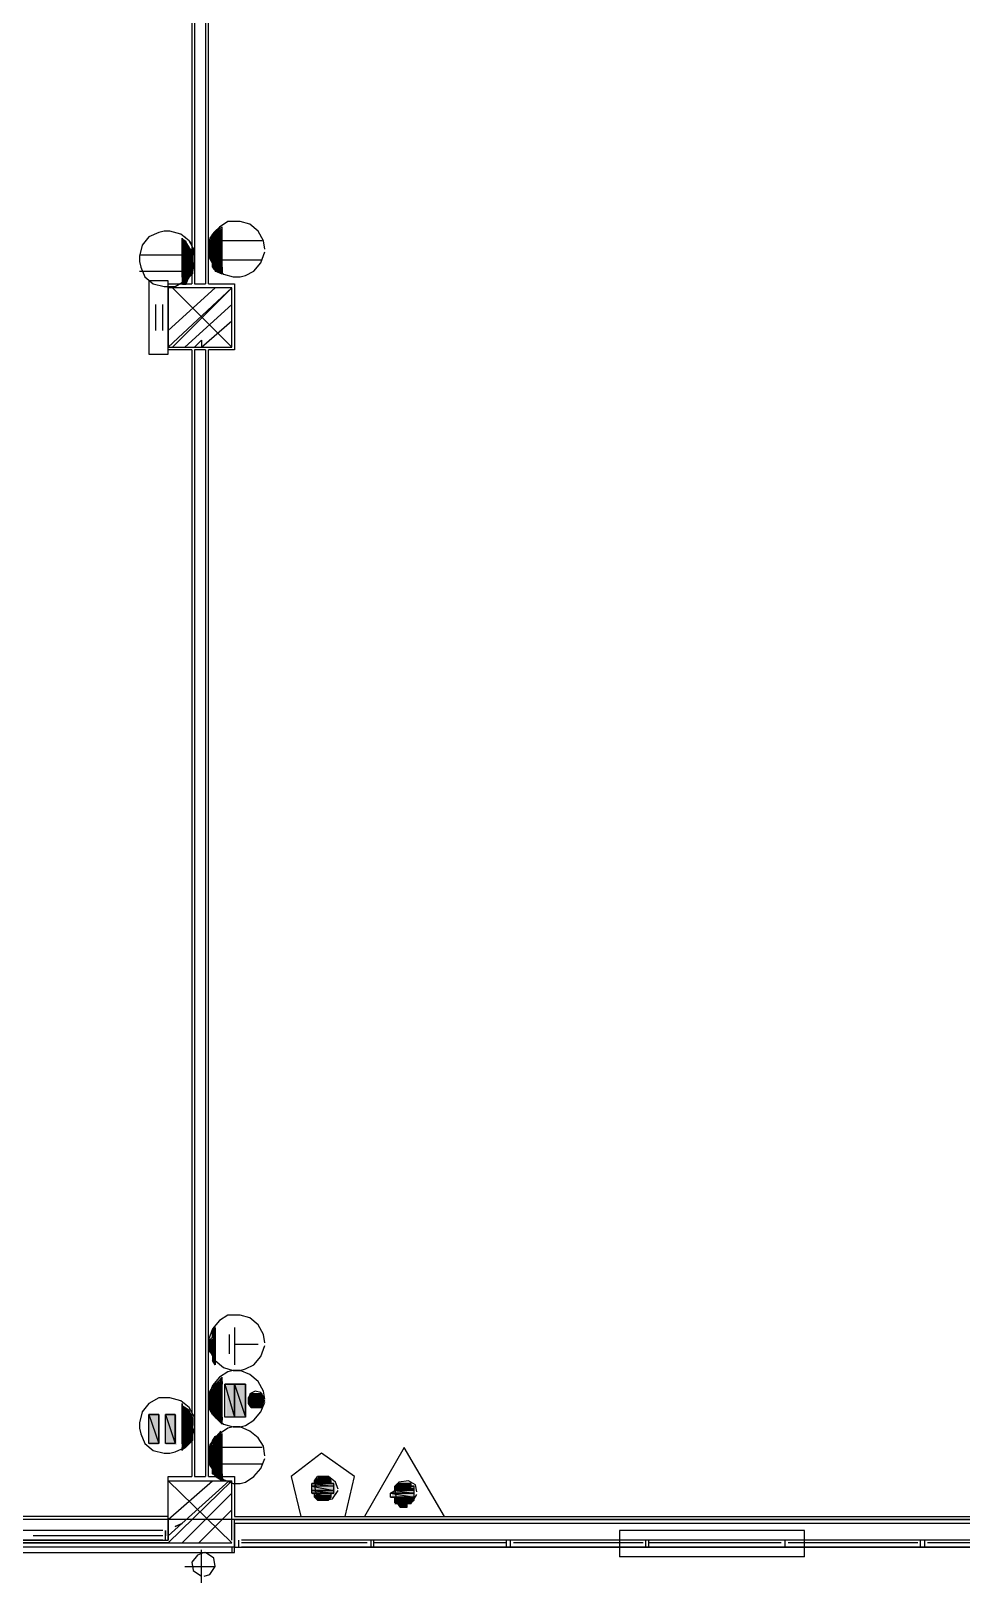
# Model space of a CAD drawing. Header units: millimetres. Extents: x 5 to 415, y 48 to 251.
# Drawn here: x 142.04 to 153.93, y 70.87 to 90.7 of the extents above; entities that cross this region are included whole.
import ezdxf

# ---------------------------------------------------------------- set-up
doc = ezdxf.new("R2010")
doc.units = ezdxf.units.MM
doc.layers.add('H', color=7, linetype='Continuous')
doc.layers.add('P', color=7, linetype='Continuous')

msp = doc.modelspace()

# ---------------------------------------------------------------- hatches: boundary and pattern name
at = {"layer": 'H', "linetype": 'Continuous'}
for points in [[(143.969, 88.018), (143.969, 88.053), (144.022, 88.018), (143.969, 88.018)], [(144.304, 87.965), (144.357, 88.053), (144.48, 88.053), (144.48, 87.965), (144.304, 87.965)], [(144.357, 88.106), (144.392, 88.142), (144.48, 88.142), (144.48, 88.106), (144.357, 88.106)], [(144.357, 88.053), (144.357, 88.106), (144.48, 88.106), (144.48, 88.053), (144.357, 88.053)], [(144.392, 88.142), (144.48, 88.177), (144.48, 88.142), (144.392, 88.142)], [(143.969, 87.93), (143.969, 88.018), (144.022, 88.018), (144.057, 87.93), (143.969, 87.93)], [(143.969, 87.877), (143.969, 87.93), (144.057, 87.93), (144.11, 87.877), (143.969, 87.877)], [(143.969, 87.842), (143.969, 87.877), (144.11, 87.877), (144.11, 87.842), (143.969, 87.842)], [(143.969, 87.753), (143.969, 87.842), (144.11, 87.842), (144.11, 87.753), (143.969, 87.753)], [(144.304, 87.93), (144.304, 87.965), (144.48, 87.965), (144.48, 87.93), (144.304, 87.93)], [(144.304, 87.877), (144.304, 87.93), (144.48, 87.93), (144.48, 87.877), (144.304, 87.877)], [(144.304, 87.806), (144.304, 87.877), (144.48, 87.877), (144.48, 87.806), (144.304, 87.806)], [(143.969, 87.718), (143.969, 87.753), (144.11, 87.753), (144.11, 87.718), (143.969, 87.718)], [(143.969, 87.63), (143.969, 87.718), (144.11, 87.718), (144.11, 87.63), (143.969, 87.63)], [(144.357, 87.753), (144.304, 87.806), (144.48, 87.806), (144.48, 87.753), (144.357, 87.753)], [(144.357, 87.665), (144.357, 87.753), (144.48, 87.753), (144.48, 87.665), (144.357, 87.665)], [(144.48, 87.595), (144.392, 87.63), (144.357, 87.665), (144.48, 87.63), (144.48, 87.595)], [(144.48, 87.63), (144.357, 87.665), (144.48, 87.665), (144.48, 87.63)], [(143.969, 87.595), (143.969, 87.63), (144.11, 87.63), (144.11, 87.595), (143.969, 87.595)], [(143.969, 87.542), (143.969, 87.595), (144.11, 87.595), (144.057, 87.542), (143.969, 87.542)], [(143.969, 87.454), (143.969, 87.542), (144.022, 87.454), (143.969, 87.454)], [(144.022, 87.454), (143.969, 87.542), (144.057, 87.542), (144.022, 87.454)], [(144.304, 73.96), (144.357, 73.995), (144.392, 73.995), (144.392, 73.96), (144.304, 73.96)], [(144.304, 73.907), (144.304, 73.96), (144.392, 73.96), (144.392, 73.907), (144.304, 73.907)], [(144.357, 74.083), (144.392, 74.119), (144.392, 74.083), (144.357, 74.083)], [(144.357, 73.995), (144.357, 74.083), (144.392, 74.083), (144.392, 73.995), (144.357, 73.995)], [(144.304, 73.836), (144.304, 73.907), (144.392, 73.907), (144.392, 73.836), (144.304, 73.836)], [(144.357, 73.783), (144.304, 73.836), (144.392, 73.836), (144.392, 73.783), (144.357, 73.783)], [(144.392, 73.66), (144.357, 73.695), (144.357, 73.783), (144.392, 73.695), (144.392, 73.66)], [(144.392, 73.695), (144.357, 73.783), (144.392, 73.783), (144.392, 73.695)], [(144.304, 73.29), (144.357, 73.36), (144.48, 73.36), (144.48, 73.29), (144.304, 73.29)], [(144.357, 73.36), (144.392, 73.413), (144.48, 73.413), (144.48, 73.36), (144.357, 73.36)], [(144.392, 73.413), (144.445, 73.448), (144.48, 73.448), (144.48, 73.413), (144.392, 73.413)], [(144.445, 73.448), (144.48, 73.501), (144.48, 73.448), (144.445, 73.448)], [(144.533, 72.99), (144.533, 73.413), (144.657, 73.413), (144.657, 72.99), (144.533, 72.99)], [(144.657, 72.99), (144.657, 73.413), (144.78, 73.413), (144.78, 72.99), (144.657, 72.99)], [(144.304, 73.237), (144.304, 73.29), (144.48, 73.29), (144.48, 73.237), (144.304, 73.237)], [(144.304, 73.148), (144.304, 73.237), (144.48, 73.237), (144.48, 73.148), (144.304, 73.148)], [(144.815, 73.237), (144.868, 73.29), (144.992, 73.29), (144.992, 73.237), (144.815, 73.237)], [(144.815, 73.201), (144.815, 73.237), (144.992, 73.237), (145.027, 73.201), (144.815, 73.201)], [(144.815, 73.148), (144.815, 73.201), (145.027, 73.201), (144.992, 73.148), (144.815, 73.148)], [(143.545, 72.637), (143.545, 73.025), (143.669, 73.025), (143.669, 72.637), (143.545, 72.637)], [(143.757, 72.637), (143.757, 73.025), (143.898, 73.025), (143.898, 72.637), (143.757, 72.637)], [(143.969, 73.113), (143.969, 73.148), (144.022, 73.113), (143.969, 73.113)], [(143.969, 73.06), (143.969, 73.113), (144.022, 73.113), (144.057, 73.06), (143.969, 73.06)], [(143.969, 72.99), (143.969, 73.06), (144.057, 73.06), (144.11, 72.99), (143.969, 72.99)], [(143.969, 72.937), (143.969, 72.99), (144.11, 72.99), (144.11, 72.937), (143.969, 72.937)], [(144.304, 73.113), (144.304, 73.148), (144.48, 73.148), (144.48, 73.113), (144.304, 73.113)], [(144.357, 73.025), (144.304, 73.113), (144.48, 73.113), (144.48, 73.025), (144.357, 73.025)], [(144.392, 72.99), (144.357, 73.025), (144.48, 73.025), (144.48, 72.99), (144.392, 72.99)], [(144.48, 72.902), (144.392, 72.99), (144.48, 72.937), (144.48, 72.902)], [(144.48, 72.937), (144.392, 72.99), (144.48, 72.99), (144.48, 72.937)], [(144.868, 73.113), (144.815, 73.148), (144.992, 73.148), (144.992, 73.113), (144.868, 73.113)], [(143.969, 72.849), (143.969, 72.937), (144.11, 72.937), (144.11, 72.849), (143.969, 72.849)], [(143.969, 72.813), (143.969, 72.849), (144.11, 72.849), (144.11, 72.813), (143.969, 72.813)], [(143.969, 72.725), (143.969, 72.813), (144.11, 72.813), (144.11, 72.725), (143.969, 72.725)], [(144.392, 72.725), (144.48, 72.778), (144.48, 72.725), (144.392, 72.725)], [(143.969, 72.69), (143.969, 72.725), (144.11, 72.725), (144.11, 72.69), (143.969, 72.69)], [(143.969, 72.637), (143.969, 72.69), (144.11, 72.69), (144.057, 72.637), (143.969, 72.637)], [(143.969, 72.566), (143.969, 72.637), (144.022, 72.602), (143.969, 72.566)], [(144.022, 72.602), (143.969, 72.637), (144.057, 72.637), (144.022, 72.602)], [(144.304, 72.602), (144.357, 72.637), (144.48, 72.637), (144.48, 72.602), (144.304, 72.602)], [(144.304, 72.513), (144.304, 72.602), (144.48, 72.602), (144.48, 72.513), (144.304, 72.513)], [(144.357, 72.69), (144.392, 72.725), (144.48, 72.725), (144.48, 72.69), (144.357, 72.69)], [(144.357, 72.637), (144.357, 72.69), (144.48, 72.69), (144.48, 72.637), (144.357, 72.637)], [(144.304, 72.478), (144.304, 72.513), (144.48, 72.513), (144.48, 72.478), (144.304, 72.478)], [(144.304, 72.39), (144.304, 72.478), (144.48, 72.478), (144.48, 72.39), (144.304, 72.39)], [(144.357, 72.355), (144.304, 72.39), (144.48, 72.39), (144.48, 72.355), (144.357, 72.355)], [(144.357, 72.267), (144.357, 72.355), (144.48, 72.355), (144.48, 72.267), (144.357, 72.267)], [(144.48, 72.178), (144.392, 72.231), (144.357, 72.267), (144.48, 72.231), (144.48, 72.178)], [(144.48, 72.231), (144.357, 72.267), (144.48, 72.267), (144.48, 72.231)], [(145.662, 72.178), (145.715, 72.231), (145.838, 72.231), (145.874, 72.178), (145.662, 72.178)], [(145.662, 72.143), (145.662, 72.178), (145.874, 72.178), (145.874, 72.143), (145.662, 72.143)], [(145.627, 72.09), (145.627, 72.143), (145.927, 72.143), (145.927, 72.09), (145.627, 72.09)], [(145.627, 72.055), (145.627, 72.09), (145.927, 72.09), (145.927, 72.055), (145.627, 72.055)], [(145.627, 72.002), (145.627, 72.055), (145.927, 72.055), (145.927, 72.002), (145.627, 72.002)], [(145.662, 71.967), (145.662, 72.002), (145.874, 72.002), (145.874, 71.967), (145.662, 71.967)], [(146.65, 72.002), (146.685, 72.055), (146.932, 72.055), (146.932, 72.002), (146.65, 72.002)], [(146.65, 71.967), (146.65, 72.002), (146.932, 72.002), (146.932, 71.967), (146.65, 71.967)], [(146.685, 72.09), (146.72, 72.143), (146.897, 72.143), (146.897, 72.09), (146.685, 72.09)], [(146.685, 72.055), (146.685, 72.09), (146.932, 72.09), (146.932, 72.055), (146.685, 72.055)], [(145.715, 71.931), (145.662, 71.967), (145.874, 71.967), (145.838, 71.931), (145.715, 71.931)], [(146.685, 71.931), (146.685, 71.967), (146.932, 71.967), (146.932, 71.931), (146.685, 71.931)], [(146.685, 71.878), (146.685, 71.931), (146.932, 71.931), (146.897, 71.878), (146.685, 71.878)], [(146.773, 71.843), (146.72, 71.878), (146.844, 71.878), (146.844, 71.843), (146.773, 71.843)]]:
    msp.add_hatch(color=256, dxfattribs=at).paths.add_polyline_path(points)

# ---------------------------------------------------------------- linework, layer by layer
at = {"layer": 'P'}
for points in [[(144.092, 101.441), (144.092, 87.471)], [(144.127, 101.441), (144.127, 87.471)], [(144.268, 101.441), (144.268, 87.471)], [(144.304, 87.471), (144.304, 101.441)], [(144.551, 88.265), (144.445, 88.194)], [(144.551, 88.265), (144.445, 88.194)], [(144.621, 88.265), (144.551, 88.265)], [(144.621, 88.265), (144.551, 88.265)], [(144.709, 88.265), (144.621, 88.265)], [(144.709, 88.265), (144.621, 88.265)], [(144.833, 88.23), (144.709, 88.265)], [(144.833, 88.23), (144.709, 88.265)], [(144.939, 88.142), (144.833, 88.23)], [(144.939, 88.142), (144.833, 88.23)], [(143.545, 88.071), (143.457, 87.965)], [(143.545, 88.071), (143.457, 87.965)], [(143.669, 88.124), (143.545, 88.071)], [(143.669, 88.124), (143.545, 88.071)], [(143.739, 88.142), (143.669, 88.124)], [(143.739, 88.142), (143.669, 88.124)], [(143.81, 88.142), (143.739, 88.142)], [(143.81, 88.142), (143.739, 88.142)], [(143.951, 88.106), (143.81, 88.142)], [(143.951, 88.106), (143.81, 88.142)], [(144.057, 88.018), (143.951, 88.106)], [(144.057, 88.018), (143.951, 88.106)], [(143.969, 88.053), (143.969, 88.018)], [(143.969, 88.018), (143.969, 88.053)], [(143.969, 88.053), (143.969, 87.471)], [(144.074, 88), (144.004, 88.071)], [(144.357, 88.089), (144.304, 87.948)], [(144.357, 88.089), (144.304, 87.948)], [(144.304, 87.983), (144.357, 88.053)], [(144.321, 88.053), (144.304, 87.965)], [(144.374, 88.124), (144.321, 88.053)], [(144.445, 88.194), (144.357, 88.089)], [(144.445, 88.194), (144.357, 88.089)], [(144.357, 88.106), (144.392, 88.142)], [(144.48, 88.106), (144.357, 88.106)], [(144.48, 88.106), (144.357, 88.106)], [(144.357, 88.106), (144.48, 88.053)], [(144.357, 88.106), (144.48, 88.053)], [(144.357, 88.053), (144.357, 88.106)], [(144.48, 88.053), (144.357, 88.053)], [(144.48, 88.053), (144.357, 88.053)], [(144.357, 88.053), (144.48, 87.983)], [(144.357, 88.053), (144.48, 87.983)], [(144.463, 88.212), (144.374, 88.124)], [(144.48, 88.194), (144.392, 88.142)], [(144.392, 88.142), (144.48, 88.194)], [(144.48, 88.142), (144.392, 88.142)], [(144.392, 88.142), (144.48, 88.106)], [(144.392, 88.142), (144.48, 88.106)], [(144.48, 87.595), (144.48, 88.194)], [(144.48, 88.106), (144.48, 88.142)], [(144.48, 88.053), (144.48, 88.106)], [(144.48, 87.983), (144.48, 88.053)], [(145.009, 88.018), (144.939, 88.142)], [(145.009, 88.018), (144.939, 88.142)], [(143.457, 87.965), (143.422, 87.824)], [(143.457, 87.965), (143.422, 87.824)], [(143.422, 87.842), (143.969, 87.842)], [(143.969, 88.018), (144.057, 87.93)], [(143.969, 87.93), (143.969, 88.018)], [(144.057, 87.93), (143.969, 87.93)], [(144.057, 87.93), (143.969, 87.93)], [(143.969, 87.93), (144.092, 87.895)], [(143.969, 87.93), (144.092, 87.895)], [(143.969, 87.895), (143.969, 87.93)], [(144.092, 87.895), (143.969, 87.895)], [(144.092, 87.895), (143.969, 87.895)], [(143.969, 87.895), (144.092, 87.842)], [(143.969, 87.895), (144.092, 87.842)], [(143.969, 87.842), (143.969, 87.895)], [(144.092, 87.842), (143.969, 87.842)], [(144.092, 87.842), (143.969, 87.842)], [(143.969, 87.842), (144.092, 87.771)], [(143.969, 87.842), (144.092, 87.771)], [(143.969, 87.771), (143.969, 87.842)], [(144.004, 88.018), (144.057, 87.93)], [(144.057, 87.93), (144.004, 88.018)], [(144.127, 87.895), (144.057, 88.018)], [(144.127, 87.895), (144.057, 88.018)], [(144.092, 87.895), (144.057, 87.93)], [(144.11, 87.912), (144.074, 88)], [(144.092, 87.842), (144.092, 87.895)], [(144.092, 87.771), (144.092, 87.842)], [(144.127, 87.824), (144.11, 87.912)], [(144.127, 87.789), (144.127, 87.895)], [(144.127, 87.789), (144.127, 87.895)], [(144.48, 87.983), (144.304, 87.983)], [(144.48, 87.983), (144.304, 87.983)], [(144.304, 87.983), (144.48, 87.93)], [(144.304, 87.983), (144.48, 87.93)], [(144.304, 87.93), (144.304, 87.983)], [(144.304, 87.965), (144.304, 87.877)], [(144.304, 87.948), (144.304, 87.877)], [(144.304, 87.948), (144.304, 87.877)], [(144.48, 87.93), (144.304, 87.93)], [(144.48, 87.93), (144.304, 87.93)], [(144.304, 87.93), (144.48, 87.895)], [(144.304, 87.93), (144.48, 87.895)], [(144.304, 87.895), (144.304, 87.93)], [(144.48, 87.895), (144.304, 87.895)], [(144.48, 87.895), (144.304, 87.895)], [(144.304, 87.895), (144.48, 87.806)], [(144.304, 87.895), (144.48, 87.806)], [(144.304, 87.806), (144.304, 87.895)], [(144.304, 87.877), (144.321, 87.806)], [(144.304, 87.877), (144.321, 87.806)], [(144.304, 87.877), (144.321, 87.789)], [(144.992, 88.018), (144.48, 88.018)], [(144.48, 87.93), (144.48, 87.983)], [(144.48, 87.895), (144.48, 87.93)], [(144.48, 87.806), (144.48, 87.895)], [(144.974, 87.736), (145.027, 87.877)], [(144.974, 87.736), (145.027, 87.877)], [(145.027, 87.912), (145.009, 88.018)], [(145.027, 87.912), (145.009, 88.018)], [(143.422, 87.824), (143.422, 87.753)], [(143.422, 87.824), (143.422, 87.753)], [(143.422, 87.753), (143.439, 87.683)], [(143.422, 87.753), (143.439, 87.683)], [(143.439, 87.683), (143.492, 87.559)], [(143.439, 87.683), (143.492, 87.559)], [(144.092, 87.771), (143.969, 87.771)], [(144.092, 87.771), (143.969, 87.771)], [(143.969, 87.771), (144.092, 87.718)], [(143.969, 87.771), (144.092, 87.718)], [(143.969, 87.718), (143.969, 87.771)], [(144.092, 87.718), (143.969, 87.718)], [(144.092, 87.718), (143.969, 87.718)], [(143.969, 87.718), (144.092, 87.63)], [(143.969, 87.718), (144.092, 87.63)], [(143.969, 87.63), (143.969, 87.718)], [(144.074, 87.577), (144.11, 87.648)], [(144.092, 87.718), (144.092, 87.771)], [(144.092, 87.612), (144.127, 87.753)], [(144.092, 87.612), (144.127, 87.753)], [(144.092, 87.63), (144.092, 87.718)], [(144.11, 87.648), (144.127, 87.736)], [(144.127, 87.736), (144.127, 87.824)], [(144.48, 87.806), (144.304, 87.806)], [(144.48, 87.806), (144.304, 87.806)], [(144.304, 87.806), (144.48, 87.771)], [(144.304, 87.806), (144.48, 87.771)], [(144.357, 87.771), (144.304, 87.806)], [(144.321, 87.806), (144.392, 87.683)], [(144.321, 87.806), (144.392, 87.683)], [(144.321, 87.789), (144.374, 87.701)], [(144.48, 87.771), (144.357, 87.771)], [(144.48, 87.771), (144.357, 87.771)], [(144.357, 87.771), (144.48, 87.683)], [(144.357, 87.771), (144.48, 87.683)], [(144.357, 87.683), (144.357, 87.771)], [(144.48, 87.683), (144.357, 87.683)], [(144.357, 87.683), (144.48, 87.63)], [(144.48, 87.63), (144.357, 87.683)], [(144.357, 87.683), (144.48, 87.683)], [(144.48, 87.63), (144.357, 87.683)], [(144.374, 87.701), (144.427, 87.63)], [(144.392, 87.683), (144.498, 87.595)], [(144.392, 87.683), (144.498, 87.595)], [(144.48, 87.771), (144.48, 87.806)], [(144.992, 87.771), (144.48, 87.771)], [(144.48, 87.683), (144.48, 87.771)], [(144.48, 87.683), (144.48, 87.63)], [(144.886, 87.63), (144.974, 87.736)], [(144.886, 87.63), (144.974, 87.736)], [(143.422, 87.63), (143.969, 87.63)], [(143.492, 87.559), (143.598, 87.471)], [(143.492, 87.559), (143.598, 87.471)], [(143.792, 87.507), (143.545, 87.507)], [(143.545, 87.507), (143.545, 86.572)], [(143.598, 87.471), (143.739, 87.436)], [(143.598, 87.471), (143.739, 87.436)], [(143.739, 87.436), (143.81, 87.436)], [(143.739, 87.436), (143.81, 87.436)], [(143.792, 86.572), (143.792, 87.507)], [(143.792, 86.625), (143.792, 87.471)], [(143.792, 87.471), (144.092, 87.471)], [(143.81, 87.436), (143.88, 87.436)], [(143.81, 87.436), (143.88, 87.436)], [(143.88, 87.436), (144.004, 87.507)], [(143.88, 87.436), (144.004, 87.507)], [(144.092, 87.63), (143.969, 87.63)], [(144.092, 87.63), (143.969, 87.63)], [(143.969, 87.63), (144.092, 87.595)], [(143.969, 87.63), (144.092, 87.595)], [(143.969, 87.595), (143.969, 87.63)], [(144.092, 87.595), (143.969, 87.595)], [(144.092, 87.595), (143.969, 87.595)], [(143.969, 87.595), (144.057, 87.559)], [(143.969, 87.595), (144.057, 87.559)], [(143.969, 87.559), (143.969, 87.595)], [(143.969, 87.489), (144.074, 87.577)], [(144.057, 87.559), (143.969, 87.559)], [(144.004, 87.471), (143.969, 87.559)], [(143.969, 87.559), (144.004, 87.471)], [(143.969, 87.559), (144.057, 87.559)], [(144.004, 87.471), (143.969, 87.559)], [(144.004, 87.471), (143.969, 87.471)], [(143.969, 87.471), (144.004, 87.471)], [(144.004, 87.507), (144.092, 87.612)], [(144.004, 87.507), (144.092, 87.612)], [(144.057, 87.559), (144.004, 87.471)], [(144.057, 87.559), (144.092, 87.595)], [(144.092, 87.595), (144.092, 87.63)], [(144.127, 87.471), (144.268, 87.471)], [(144.304, 87.471), (144.639, 87.471)], [(144.392, 87.63), (144.48, 87.63)], [(144.48, 87.595), (144.392, 87.63)], [(144.48, 87.63), (144.48, 87.595)], [(144.498, 87.595), (144.621, 87.559)], [(144.498, 87.595), (144.621, 87.559)], [(144.621, 87.559), (144.709, 87.559)], [(144.621, 87.559), (144.709, 87.559)], [(144.639, 87.471), (144.639, 86.625)], [(144.709, 87.559), (144.78, 87.577)], [(144.709, 87.559), (144.78, 87.577)], [(144.78, 87.577), (144.886, 87.63)], [(144.78, 87.577), (144.886, 87.63)], [(143.792, 86.872), (144.392, 87.418)], [(143.792, 86.66), (144.604, 87.418)], [(143.792, 87.418), (143.792, 86.66)], [(144.604, 87.418), (143.792, 87.418)], [(144.604, 86.66), (143.845, 87.418)], [(143.845, 86.66), (144.604, 87.418)], [(144.604, 86.66), (144.604, 87.418)], [(143.633, 86.872), (143.633, 87.207)], [(143.722, 86.872), (143.722, 87.207)], [(144.004, 86.66), (144.604, 87.207)], [(144.216, 86.66), (144.604, 86.995)], [(143.792, 86.66), (144.604, 86.66)], [(144.127, 86.66), (144.216, 86.748)], [(144.216, 86.748), (144.216, 86.66)], [(144.268, 86.66), (144.357, 86.66)], [(143.545, 86.572), (143.792, 86.572)], [(144.092, 86.625), (143.792, 86.625)], [(144.092, 86.625), (144.092, 72.231)], [(144.268, 86.625), (144.127, 86.625)], [(144.127, 86.625), (144.127, 72.231)], [(144.268, 86.625), (144.268, 72.231)], [(144.639, 86.625), (144.304, 86.625)], [(144.304, 72.231), (144.304, 86.625)], [(144.445, 74.224), (144.357, 74.119)], [(144.551, 74.295), (144.445, 74.224)], [(144.621, 74.295), (144.551, 74.295)], [(144.709, 74.295), (144.621, 74.295)], [(144.833, 74.26), (144.709, 74.295)], [(144.939, 74.172), (144.833, 74.26)], [(145.009, 74.048), (144.939, 74.172)], [(144.357, 74.119), (144.304, 73.978)], [(144.357, 74.013), (144.304, 73.96)], [(144.304, 73.96), (144.357, 74.013)], [(144.304, 73.978), (144.304, 73.907)], [(144.392, 73.96), (144.304, 73.96)], [(144.304, 73.96), (144.392, 73.925)], [(144.304, 73.96), (144.392, 73.925)], [(144.304, 73.925), (144.304, 73.96)], [(144.392, 74.136), (144.357, 74.083)], [(144.357, 74.083), (144.392, 74.136)], [(144.357, 74.083), (144.392, 74.013)], [(144.357, 74.013), (144.357, 74.083)], [(144.392, 74.013), (144.357, 74.013)], [(144.392, 74.136), (144.392, 73.66)], [(144.392, 74.083), (144.392, 74.013)], [(144.392, 74.013), (144.392, 74.083)], [(144.392, 74.013), (144.392, 73.96)], [(144.392, 73.96), (144.392, 74.013)], [(144.392, 73.925), (144.392, 73.96)], [(144.568, 74.048), (144.568, 73.801)], [(144.639, 74.136), (144.639, 73.66)], [(145.027, 73.942), (145.009, 74.048)], [(144.392, 73.925), (144.304, 73.925)], [(144.392, 73.925), (144.304, 73.925)], [(144.304, 73.925), (144.392, 73.836)], [(144.304, 73.925), (144.392, 73.836)], [(144.304, 73.836), (144.304, 73.925)], [(144.304, 73.907), (144.321, 73.836)], [(144.392, 73.836), (144.304, 73.836)], [(144.392, 73.836), (144.304, 73.836)], [(144.304, 73.836), (144.392, 73.801)], [(144.304, 73.836), (144.392, 73.801)], [(144.357, 73.801), (144.304, 73.836)], [(144.321, 73.836), (144.392, 73.713)], [(144.392, 73.801), (144.357, 73.801)], [(144.357, 73.801), (144.357, 73.713)], [(144.392, 73.713), (144.357, 73.801)], [(144.357, 73.801), (144.392, 73.713)], [(144.392, 73.713), (144.357, 73.801)], [(144.392, 73.836), (144.392, 73.925)], [(144.392, 73.801), (144.392, 73.836)], [(144.639, 73.925), (144.939, 73.925)], [(144.886, 73.66), (144.974, 73.766)], [(144.974, 73.766), (145.027, 73.907)], [(144.357, 73.713), (144.392, 73.713)], [(144.357, 73.713), (144.392, 73.66)], [(144.392, 73.66), (144.357, 73.713)], [(144.392, 73.713), (144.498, 73.625)], [(144.551, 73.572), (144.445, 73.501)], [(144.498, 73.625), (144.621, 73.589)], [(144.621, 73.589), (144.551, 73.572)], [(144.709, 73.589), (144.621, 73.589)], [(144.621, 73.589), (144.709, 73.589)], [(144.709, 73.589), (144.78, 73.607)], [(144.833, 73.537), (144.709, 73.589)], [(144.78, 73.607), (144.886, 73.66)], [(144.357, 73.395), (144.304, 73.254)], [(144.304, 73.29), (144.357, 73.378)], [(144.445, 73.501), (144.357, 73.395)], [(144.357, 73.378), (144.392, 73.413)], [(144.48, 73.378), (144.357, 73.378)], [(144.48, 73.378), (144.357, 73.378)], [(144.357, 73.378), (144.48, 73.29)], [(144.357, 73.378), (144.48, 73.29)], [(144.427, 73.448), (144.392, 73.413)], [(144.392, 73.413), (144.427, 73.448)], [(144.48, 73.413), (144.392, 73.413)], [(144.392, 73.413), (144.48, 73.378)], [(144.392, 73.413), (144.48, 73.378)], [(144.48, 73.501), (144.427, 73.448)], [(144.427, 73.448), (144.48, 73.501)], [(144.48, 72.902), (144.48, 73.501)], [(144.48, 73.448), (144.48, 73.413)], [(144.48, 73.413), (144.48, 73.448)], [(144.48, 73.378), (144.48, 73.413)], [(144.48, 73.29), (144.48, 73.378)], [(144.639, 73.413), (144.515, 73.413)], [(144.515, 73.413), (144.639, 72.99)], [(144.515, 73.413), (144.639, 72.99)], [(144.515, 72.99), (144.515, 73.413)], [(144.515, 72.99), (144.515, 73.413)], [(144.515, 73.413), (144.639, 73.413)], [(144.78, 73.413), (144.639, 73.413)], [(144.639, 73.413), (144.78, 72.99)], [(144.639, 73.413), (144.78, 72.99)], [(144.639, 72.99), (144.639, 73.413)], [(144.639, 72.99), (144.639, 73.413)], [(144.639, 73.413), (144.78, 73.413)], [(144.639, 72.99), (144.639, 73.413)], [(144.639, 73.413), (144.639, 72.99)], [(144.78, 72.99), (144.78, 73.413)], [(144.78, 73.413), (144.78, 72.99)], [(144.939, 73.448), (144.833, 73.537)], [(145.009, 73.325), (144.939, 73.448)], [(143.545, 73.166), (143.457, 73.06)], [(143.669, 73.237), (143.545, 73.166)], [(143.739, 73.237), (143.669, 73.237)], [(143.81, 73.237), (143.739, 73.237)], [(143.951, 73.201), (143.81, 73.237)], [(144.057, 73.113), (143.951, 73.201)], [(143.969, 73.166), (143.969, 73.113)], [(143.969, 73.113), (143.969, 73.166)], [(143.969, 73.166), (143.969, 72.566)], [(144.48, 73.29), (144.304, 73.29)], [(144.48, 73.29), (144.304, 73.29)], [(144.304, 73.29), (144.48, 73.237)], [(144.304, 73.29), (144.48, 73.237)], [(144.304, 73.237), (144.304, 73.29)], [(144.304, 73.254), (144.304, 73.184)], [(144.48, 73.237), (144.304, 73.237)], [(144.48, 73.237), (144.304, 73.237)], [(144.304, 73.237), (144.48, 73.166)], [(144.304, 73.237), (144.48, 73.166)], [(144.304, 73.166), (144.304, 73.237)], [(144.304, 73.184), (144.321, 73.113)], [(144.48, 73.166), (144.304, 73.166)], [(144.48, 73.166), (144.304, 73.166)], [(144.304, 73.166), (144.48, 73.113)], [(144.304, 73.166), (144.48, 73.113)], [(144.304, 73.113), (144.304, 73.166)], [(144.48, 73.237), (144.48, 73.29)], [(144.48, 73.166), (144.48, 73.237)], [(144.48, 73.113), (144.48, 73.166)], [(144.815, 73.237), (144.851, 73.29)], [(144.833, 73.29), (144.815, 73.201)], [(144.992, 73.237), (144.815, 73.237)], [(144.992, 73.237), (144.815, 73.237)], [(144.815, 73.237), (144.992, 73.237)], [(144.815, 73.237), (144.992, 73.237)], [(144.992, 73.237), (144.815, 73.237)], [(144.992, 73.237), (144.815, 73.237)], [(144.815, 73.237), (144.992, 73.237)], [(144.992, 73.237), (144.815, 73.237)], [(144.815, 73.237), (144.992, 73.237)], [(144.992, 73.237), (144.815, 73.237)], [(144.815, 73.237), (145.027, 73.201)], [(144.815, 73.237), (145.027, 73.201)], [(144.815, 73.201), (144.815, 73.237)], [(145.027, 73.201), (144.815, 73.201)], [(145.027, 73.201), (144.815, 73.201)], [(144.815, 73.201), (145.027, 73.201)], [(144.815, 73.201), (145.027, 73.201)], [(145.027, 73.201), (144.815, 73.201)], [(145.027, 73.201), (144.815, 73.201)], [(144.815, 73.201), (144.992, 73.166)], [(144.815, 73.201), (144.992, 73.166)], [(144.815, 73.166), (144.815, 73.201)], [(144.815, 73.201), (144.868, 73.131)], [(144.992, 73.166), (144.815, 73.166)], [(144.992, 73.166), (144.815, 73.166)], [(144.815, 73.166), (144.992, 73.166)], [(144.815, 73.166), (144.992, 73.166)], [(144.992, 73.166), (144.815, 73.166)], [(144.992, 73.166), (144.815, 73.166)], [(144.815, 73.166), (144.992, 73.166)], [(144.992, 73.166), (144.815, 73.166)], [(144.815, 73.166), (144.992, 73.166)], [(144.992, 73.166), (144.815, 73.166)], [(144.815, 73.166), (144.992, 73.113)], [(144.815, 73.166), (144.992, 73.113)], [(144.851, 73.113), (144.815, 73.166)], [(144.903, 73.325), (144.833, 73.29)], [(144.939, 73.29), (144.851, 73.29)], [(144.851, 73.29), (144.939, 73.29)], [(144.851, 73.29), (144.939, 73.29)], [(144.939, 73.29), (144.851, 73.29)], [(144.939, 73.29), (144.851, 73.29)], [(144.851, 73.29), (144.939, 73.29)], [(144.992, 73.29), (144.851, 73.29)], [(144.851, 73.29), (144.992, 73.29)], [(144.992, 73.29), (144.851, 73.29)], [(144.851, 73.29), (144.939, 73.29)], [(144.992, 73.29), (144.851, 73.29)], [(144.851, 73.29), (144.992, 73.237)], [(144.851, 73.29), (144.992, 73.237)], [(144.974, 73.307), (144.903, 73.325)], [(144.903, 73.29), (144.939, 73.29)], [(144.939, 73.29), (144.903, 73.29)], [(144.939, 73.29), (144.903, 73.29)], [(144.903, 73.29), (144.939, 73.29)], [(144.939, 73.29), (144.939, 73.29)], [(144.939, 73.29), (144.992, 73.29)], [(144.939, 73.113), (145.009, 73.166)], [(145.027, 73.219), (144.974, 73.307)], [(144.974, 73.06), (145.027, 73.184)], [(144.992, 73.237), (144.992, 73.29)], [(144.992, 73.237), (144.992, 73.237)], [(144.992, 73.237), (144.992, 73.237)], [(144.992, 73.237), (144.992, 73.237)], [(145.027, 73.201), (144.992, 73.237)], [(144.992, 73.166), (145.027, 73.201)], [(144.992, 73.166), (144.992, 73.166)], [(144.992, 73.166), (144.992, 73.166)], [(144.992, 73.166), (144.992, 73.166)], [(144.992, 73.113), (144.992, 73.166)], [(145.027, 73.219), (145.009, 73.325)], [(145.027, 73.201), (145.027, 73.201)], [(145.027, 73.201), (145.027, 73.201)], [(143.457, 73.06), (143.422, 72.919)], [(143.669, 73.025), (143.545, 73.025)], [(143.545, 73.025), (143.669, 72.655)], [(143.545, 73.025), (143.669, 72.655)], [(143.545, 72.655), (143.545, 73.025)], [(143.545, 72.655), (143.545, 73.025)], [(143.545, 73.025), (143.669, 73.025)], [(143.669, 72.655), (143.669, 73.025)], [(143.669, 73.025), (143.669, 72.655)], [(143.88, 73.025), (143.757, 73.025)], [(143.757, 73.025), (143.88, 72.655)], [(143.757, 73.025), (143.88, 72.655)], [(143.757, 72.655), (143.757, 73.025)], [(143.757, 72.655), (143.757, 73.025)], [(143.757, 73.025), (143.88, 73.025)], [(143.88, 72.655), (143.88, 73.025)], [(143.88, 73.025), (143.88, 72.655)], [(143.969, 73.113), (144.057, 73.078)], [(143.969, 73.078), (143.969, 73.113)], [(144.057, 73.078), (143.969, 73.078)], [(144.057, 73.078), (143.969, 73.078)], [(143.969, 73.078), (144.092, 72.99)], [(143.969, 73.078), (144.092, 72.99)], [(143.969, 72.99), (143.969, 73.078)], [(144.092, 72.99), (143.969, 72.99)], [(144.092, 72.99), (143.969, 72.99)], [(143.969, 72.99), (144.092, 72.954)], [(143.969, 72.99), (144.092, 72.954)], [(143.969, 72.954), (143.969, 72.99)], [(144.004, 73.113), (144.057, 73.078)], [(144.057, 73.078), (144.004, 73.113)], [(144.127, 72.99), (144.057, 73.113)], [(144.092, 72.99), (144.057, 73.078)], [(144.092, 72.954), (144.092, 72.99)], [(144.127, 72.884), (144.127, 72.99)], [(144.48, 73.113), (144.304, 73.113)], [(144.48, 73.113), (144.304, 73.113)], [(144.304, 73.113), (144.48, 73.025)], [(144.304, 73.113), (144.48, 73.025)], [(144.357, 73.025), (144.304, 73.113)], [(144.321, 73.113), (144.392, 72.99)], [(144.48, 73.025), (144.357, 73.025)], [(144.48, 73.025), (144.357, 73.025)], [(144.357, 73.025), (144.48, 72.99)], [(144.357, 73.025), (144.48, 72.99)], [(144.392, 72.99), (144.357, 73.025)], [(144.48, 72.99), (144.392, 72.99)], [(144.392, 72.99), (144.48, 72.954)], [(144.48, 72.954), (144.392, 72.99)], [(144.392, 72.99), (144.48, 72.99)], [(144.48, 72.954), (144.392, 72.99)], [(144.392, 72.99), (144.498, 72.902)], [(144.48, 73.025), (144.48, 73.113)], [(144.48, 72.99), (144.48, 73.025)], [(144.48, 72.99), (144.48, 72.954)], [(144.639, 72.99), (144.515, 72.99)], [(144.639, 72.99), (144.515, 72.99)], [(144.78, 72.99), (144.639, 72.99)], [(144.78, 72.99), (144.639, 72.99)], [(144.992, 73.113), (144.851, 73.113)], [(144.939, 73.113), (144.851, 73.113)], [(144.851, 73.113), (144.939, 73.113)], [(144.851, 73.113), (144.939, 73.113)], [(144.939, 73.113), (144.851, 73.113)], [(144.939, 73.113), (144.851, 73.113)], [(144.851, 73.113), (144.939, 73.113)], [(144.939, 73.113), (144.851, 73.113)], [(144.851, 73.113), (144.992, 73.113)], [(144.851, 73.113), (144.939, 73.113)], [(144.939, 73.113), (144.851, 73.113)], [(144.939, 73.113), (144.851, 73.113)], [(144.851, 73.113), (144.939, 73.113)], [(144.868, 73.131), (144.939, 73.113)], [(144.886, 72.954), (144.974, 73.06)], [(144.939, 73.113), (144.903, 73.113)], [(144.903, 73.113), (144.939, 73.113)], [(144.939, 73.113), (144.939, 73.113)], [(144.939, 73.113), (144.939, 73.113)], [(144.992, 73.113), (144.939, 73.113)], [(144.939, 73.113), (144.939, 73.113)], [(143.422, 72.919), (143.422, 72.849)], [(143.422, 72.849), (143.439, 72.778)], [(143.439, 72.778), (143.492, 72.655)], [(144.092, 72.954), (143.969, 72.954)], [(144.092, 72.954), (143.969, 72.954)], [(143.969, 72.954), (144.092, 72.866)], [(143.969, 72.954), (144.092, 72.866)], [(143.969, 72.866), (143.969, 72.954)], [(144.092, 72.866), (143.969, 72.866)], [(144.092, 72.866), (143.969, 72.866)], [(143.969, 72.866), (144.092, 72.813)], [(143.969, 72.866), (144.092, 72.813)], [(143.969, 72.813), (143.969, 72.866)], [(144.092, 72.813), (143.969, 72.813)], [(144.092, 72.813), (143.969, 72.813)], [(143.969, 72.813), (144.092, 72.743)], [(143.969, 72.813), (144.092, 72.743)], [(143.969, 72.743), (143.969, 72.813)], [(144.092, 72.866), (144.092, 72.954)], [(144.092, 72.813), (144.092, 72.866)], [(144.092, 72.708), (144.127, 72.849)], [(144.092, 72.743), (144.092, 72.813)], [(144.445, 72.778), (144.357, 72.672)], [(144.445, 72.778), (144.357, 72.672)], [(144.463, 72.813), (144.374, 72.708)], [(144.48, 72.778), (144.392, 72.743)], [(144.392, 72.743), (144.48, 72.778)], [(144.427, 72.954), (144.48, 72.902)], [(144.48, 72.902), (144.427, 72.954)], [(144.551, 72.849), (144.445, 72.778)], [(144.551, 72.849), (144.445, 72.778)], [(144.48, 72.178), (144.48, 72.778)], [(144.498, 72.902), (144.621, 72.866)], [(144.621, 72.866), (144.551, 72.849)], [(144.621, 72.866), (144.551, 72.849)], [(144.709, 72.866), (144.621, 72.866)], [(144.709, 72.866), (144.621, 72.866)], [(144.621, 72.866), (144.709, 72.866)], [(144.709, 72.866), (144.78, 72.884)], [(144.833, 72.813), (144.709, 72.866)], [(144.833, 72.813), (144.709, 72.866)], [(144.78, 72.884), (144.886, 72.954)], [(144.939, 72.725), (144.833, 72.813)], [(144.939, 72.725), (144.833, 72.813)], [(143.492, 72.655), (143.598, 72.566)], [(143.669, 72.655), (143.545, 72.655)], [(143.669, 72.655), (143.545, 72.655)], [(143.598, 72.566), (143.739, 72.531)], [(143.88, 72.655), (143.757, 72.655)], [(143.88, 72.655), (143.757, 72.655)], [(143.88, 72.549), (144.004, 72.602)], [(144.092, 72.743), (143.969, 72.743)], [(144.092, 72.743), (143.969, 72.743)], [(143.969, 72.743), (144.092, 72.69)], [(143.969, 72.743), (144.092, 72.69)], [(143.969, 72.69), (143.969, 72.743)], [(144.092, 72.69), (143.969, 72.69)], [(144.092, 72.69), (143.969, 72.69)], [(143.969, 72.69), (144.057, 72.655)], [(143.969, 72.69), (144.057, 72.655)], [(143.969, 72.655), (143.969, 72.69)], [(144.057, 72.655), (143.969, 72.655)], [(143.969, 72.655), (144.004, 72.602)], [(144.004, 72.602), (143.969, 72.655)], [(143.969, 72.655), (144.057, 72.655)], [(144.004, 72.602), (143.969, 72.655)], [(143.969, 72.602), (143.969, 72.566)], [(143.969, 72.566), (143.969, 72.602)], [(144.004, 72.602), (144.092, 72.708)], [(144.057, 72.655), (144.004, 72.602)], [(144.057, 72.655), (144.092, 72.69)], [(144.092, 72.69), (144.092, 72.743)], [(144.357, 72.672), (144.304, 72.549)], [(144.357, 72.672), (144.304, 72.549)], [(144.304, 72.602), (144.357, 72.655)], [(144.321, 72.637), (144.304, 72.549)], [(144.48, 72.602), (144.304, 72.602)], [(144.48, 72.602), (144.304, 72.602)], [(144.304, 72.602), (144.48, 72.531)], [(144.304, 72.602), (144.48, 72.531)], [(144.304, 72.531), (144.304, 72.602)], [(144.374, 72.708), (144.321, 72.637)], [(144.357, 72.69), (144.392, 72.743)], [(144.48, 72.69), (144.357, 72.69)], [(144.48, 72.69), (144.357, 72.69)], [(144.357, 72.69), (144.48, 72.655)], [(144.357, 72.69), (144.48, 72.655)], [(144.357, 72.655), (144.357, 72.69)], [(144.48, 72.655), (144.357, 72.655)], [(144.48, 72.655), (144.357, 72.655)], [(144.357, 72.655), (144.48, 72.602)], [(144.357, 72.655), (144.48, 72.602)], [(144.48, 72.743), (144.392, 72.743)], [(144.392, 72.743), (144.48, 72.69)], [(144.392, 72.743), (144.48, 72.69)], [(144.48, 72.69), (144.48, 72.743)], [(144.48, 72.655), (144.48, 72.69)], [(144.48, 72.602), (144.48, 72.655)], [(144.992, 72.602), (144.48, 72.602)], [(144.48, 72.531), (144.48, 72.602)], [(145.009, 72.619), (144.939, 72.725)], [(145.009, 72.619), (144.939, 72.725)], [(145.027, 72.496), (145.009, 72.619)], [(145.027, 72.496), (145.009, 72.619)], [(146.808, 72.602), (146.297, 71.72)], [(147.32, 71.72), (146.808, 72.602)], [(143.739, 72.531), (143.81, 72.531)], [(143.81, 72.531), (143.88, 72.549)], [(144.304, 72.549), (144.304, 72.461)], [(144.304, 72.549), (144.304, 72.461)], [(144.304, 72.549), (144.304, 72.461)], [(144.48, 72.531), (144.304, 72.531)], [(144.48, 72.531), (144.304, 72.531)], [(144.304, 72.531), (144.48, 72.478)], [(144.304, 72.531), (144.48, 72.478)], [(144.304, 72.478), (144.304, 72.531)], [(144.48, 72.478), (144.304, 72.478)], [(144.48, 72.478), (144.304, 72.478)], [(144.304, 72.478), (144.48, 72.39)], [(144.304, 72.478), (144.48, 72.39)], [(144.304, 72.39), (144.304, 72.478)], [(144.304, 72.461), (144.321, 72.39)], [(144.304, 72.461), (144.321, 72.39)], [(144.304, 72.461), (144.321, 72.372)], [(144.48, 72.39), (144.304, 72.39)], [(144.48, 72.39), (144.304, 72.39)], [(144.304, 72.39), (144.48, 72.355)], [(144.304, 72.39), (144.48, 72.355)], [(144.357, 72.355), (144.304, 72.39)], [(144.321, 72.39), (144.392, 72.284)], [(144.321, 72.39), (144.392, 72.284)], [(144.321, 72.372), (144.374, 72.302)], [(144.48, 72.478), (144.48, 72.531)], [(144.48, 72.39), (144.48, 72.478)], [(144.992, 72.39), (144.48, 72.39)], [(144.48, 72.355), (144.48, 72.39)], [(144.974, 72.337), (145.027, 72.461)], [(144.974, 72.337), (145.027, 72.461)], [(145.75, 72.531), (145.362, 72.231)], [(146.173, 72.231), (145.75, 72.531)], [(143.792, 71.72), (143.792, 72.231)], [(143.792, 72.231), (144.092, 72.231)], [(143.792, 71.684), (144.357, 72.178)], [(143.792, 71.473), (144.568, 72.178)], [(143.792, 72.178), (144.604, 72.178)], [(143.792, 71.42), (143.792, 72.178)], [(144.604, 72.178), (143.792, 71.385)], [(143.792, 72.178), (144.604, 71.385)], [(144.127, 72.231), (144.268, 72.231)], [(144.304, 72.231), (144.639, 72.231)], [(144.48, 72.355), (144.357, 72.355)], [(144.48, 72.355), (144.357, 72.355)], [(144.357, 72.355), (144.48, 72.267)], [(144.357, 72.355), (144.48, 72.267)], [(144.357, 72.267), (144.357, 72.355)], [(144.48, 72.267), (144.357, 72.267)], [(144.357, 72.267), (144.48, 72.231)], [(144.48, 72.231), (144.357, 72.267)], [(144.357, 72.267), (144.48, 72.267)], [(144.48, 72.231), (144.357, 72.267)], [(144.374, 72.302), (144.427, 72.231)], [(144.392, 72.284), (144.498, 72.196)], [(144.392, 72.284), (144.498, 72.196)], [(144.392, 72.231), (144.48, 72.231)], [(144.48, 72.178), (144.392, 72.231)], [(144.48, 72.267), (144.48, 72.355)], [(144.48, 72.267), (144.48, 72.231)], [(144.48, 72.231), (144.48, 72.178)], [(144.498, 72.196), (144.621, 72.143)], [(144.498, 72.196), (144.621, 72.143)], [(144.604, 71.42), (144.604, 72.178)], [(144.639, 72.231), (144.639, 71.72)], [(144.78, 72.161), (144.886, 72.231)], [(144.78, 72.161), (144.886, 72.231)], [(144.886, 72.231), (144.974, 72.337)], [(144.886, 72.231), (144.974, 72.337)], [(145.362, 72.231), (145.486, 71.72)], [(145.662, 72.178), (145.697, 72.231)], [(145.733, 72.214), (145.662, 72.108)], [(145.874, 72.178), (145.662, 72.178)], [(145.874, 72.178), (145.662, 72.178)], [(145.662, 72.178), (145.874, 72.178)], [(145.662, 72.178), (145.874, 72.178)], [(145.874, 72.178), (145.662, 72.178)], [(145.874, 72.178), (145.662, 72.178)], [(145.662, 72.178), (145.874, 72.143)], [(145.662, 72.178), (145.874, 72.143)], [(145.662, 72.143), (145.662, 72.178)], [(145.838, 72.231), (145.697, 72.231)], [(145.697, 72.231), (145.75, 72.231)], [(145.838, 72.231), (145.697, 72.231)], [(145.697, 72.231), (145.874, 72.178)], [(145.697, 72.231), (145.874, 72.178)], [(145.838, 72.231), (145.733, 72.214)], [(145.75, 72.231), (145.785, 72.231)], [(145.785, 72.231), (145.75, 72.231)], [(145.785, 72.231), (145.75, 72.231)], [(145.75, 72.231), (145.785, 72.231)], [(145.75, 72.231), (145.838, 72.231)], [(145.785, 72.231), (145.838, 72.231)], [(145.838, 72.231), (145.785, 72.231)], [(145.927, 72.161), (145.838, 72.231)], [(145.874, 72.178), (145.838, 72.231)], [(145.874, 72.178), (145.874, 72.178)], [(145.874, 72.178), (145.874, 72.178)], [(145.874, 72.143), (145.874, 72.178)], [(146.05, 71.72), (146.173, 72.231)], [(146.861, 72.178), (146.738, 72.161)], [(146.95, 72.125), (146.861, 72.178)], [(143.969, 71.385), (144.604, 72.02)], [(144.621, 72.143), (144.709, 72.143)], [(144.621, 72.143), (144.709, 72.143)], [(144.709, 72.143), (144.78, 72.161)], [(144.709, 72.143), (144.78, 72.161)], [(145.909, 72.143), (145.627, 72.143)], [(145.627, 72.143), (145.662, 72.143)], [(145.909, 72.143), (145.627, 72.143)], [(145.627, 72.143), (145.909, 72.108)], [(145.627, 72.143), (145.909, 72.108)], [(145.627, 72.108), (145.627, 72.143)], [(145.909, 72.108), (145.627, 72.108)], [(145.909, 72.108), (145.627, 72.108)], [(145.627, 72.108), (145.909, 72.055)], [(145.627, 72.108), (145.909, 72.055)], [(145.627, 72.055), (145.627, 72.108)], [(145.909, 72.055), (145.627, 72.055)], [(145.909, 72.055), (145.627, 72.055)], [(145.627, 72.055), (145.909, 72.055)], [(145.627, 72.055), (145.909, 72.055)], [(145.909, 72.055), (145.627, 72.055)], [(145.909, 72.055), (145.627, 72.055)], [(145.627, 72.055), (145.909, 72.02)], [(145.627, 72.055), (145.909, 72.02)], [(145.627, 72.02), (145.627, 72.055)], [(145.909, 72.02), (145.627, 72.02)], [(145.909, 72.02), (145.627, 72.02)], [(145.627, 72.02), (145.874, 72.02)], [(145.627, 72.02), (145.874, 72.02)], [(145.662, 72.02), (145.627, 72.02)], [(145.874, 72.143), (145.662, 72.143)], [(145.874, 72.143), (145.662, 72.143)], [(145.662, 72.143), (145.909, 72.143)], [(145.662, 72.143), (145.909, 72.143)], [(145.662, 72.108), (145.68, 72.002)], [(145.874, 72.02), (145.662, 72.02)], [(145.874, 72.02), (145.662, 72.02)], [(145.662, 72.02), (145.874, 71.967)], [(145.662, 72.02), (145.874, 71.967)], [(145.662, 71.967), (145.662, 72.02)], [(145.68, 72.002), (145.785, 71.931)], [(145.909, 72.143), (145.874, 72.143)], [(145.874, 72.02), (145.909, 72.02)], [(145.874, 71.967), (145.874, 72.02)], [(145.891, 71.949), (145.962, 72.055)], [(145.909, 72.108), (145.909, 72.143)], [(145.909, 72.055), (145.909, 72.108)], [(145.909, 72.055), (145.909, 72.055)], [(145.909, 72.055), (145.909, 72.055)], [(145.909, 72.02), (145.909, 72.055)], [(145.962, 72.073), (145.927, 72.161)], [(146.632, 72.02), (146.685, 72.055)], [(146.932, 72.02), (146.632, 72.02)], [(146.932, 72.02), (146.632, 72.02)], [(146.632, 72.02), (146.932, 72.02)], [(146.632, 72.02), (146.932, 72.02)], [(146.932, 72.02), (146.632, 72.02)], [(146.932, 72.02), (146.632, 72.02)], [(146.632, 72.02), (146.932, 71.967)], [(146.632, 72.02), (146.932, 71.967)], [(146.632, 71.967), (146.632, 72.02)], [(146.738, 72.161), (146.685, 72.073)], [(146.685, 72.108), (146.72, 72.143)], [(146.897, 72.108), (146.685, 72.108)], [(146.932, 72.108), (146.685, 72.108)], [(146.685, 72.108), (146.932, 72.108)], [(146.932, 72.108), (146.685, 72.108)], [(146.685, 72.108), (146.897, 72.108)], [(146.932, 72.108), (146.685, 72.108)], [(146.685, 72.108), (146.932, 72.055)], [(146.685, 72.108), (146.932, 72.055)], [(146.685, 72.055), (146.685, 72.108)], [(146.685, 72.073), (146.703, 71.949)], [(146.932, 72.055), (146.685, 72.055)], [(146.932, 72.055), (146.685, 72.055)], [(146.685, 72.055), (146.932, 72.02)], [(146.685, 72.055), (146.932, 72.02)], [(146.756, 72.143), (146.72, 72.143)], [(146.72, 72.143), (146.844, 72.143)], [(146.897, 72.143), (146.72, 72.143)], [(146.72, 72.143), (146.897, 72.143)], [(146.897, 72.143), (146.72, 72.143)], [(146.72, 72.143), (146.844, 72.143)], [(146.897, 72.143), (146.72, 72.143)], [(146.72, 72.143), (146.897, 72.108)], [(146.72, 72.143), (146.897, 72.108)], [(146.808, 72.143), (146.756, 72.143)], [(146.756, 72.143), (146.808, 72.143)], [(146.844, 72.143), (146.756, 72.143)], [(146.756, 72.143), (146.844, 72.143)], [(146.844, 72.143), (146.756, 72.143)], [(146.844, 72.143), (146.844, 72.143)], [(146.844, 72.143), (146.844, 72.143)], [(146.844, 72.143), (146.844, 72.143)], [(146.844, 72.143), (146.897, 72.143)], [(146.897, 72.108), (146.897, 72.143)], [(146.897, 72.108), (146.932, 72.108)], [(146.914, 71.914), (146.967, 72.002)], [(146.932, 72.055), (146.932, 72.108)], [(146.932, 72.02), (146.932, 72.055)], [(146.932, 72.02), (146.932, 72.02)], [(146.932, 72.02), (146.932, 72.02)], [(146.932, 71.967), (146.932, 72.02)], [(146.967, 72.037), (146.95, 72.125)], [(144.18, 71.385), (144.604, 71.808)], [(145.874, 71.967), (145.662, 71.967)], [(145.874, 71.967), (145.662, 71.967)], [(145.662, 71.967), (145.874, 71.967)], [(145.662, 71.967), (145.874, 71.967)], [(145.874, 71.967), (145.662, 71.967)], [(145.874, 71.967), (145.662, 71.967)], [(145.662, 71.967), (145.838, 71.931)], [(145.662, 71.967), (145.838, 71.931)], [(145.697, 71.931), (145.662, 71.967)], [(145.838, 71.931), (145.697, 71.931)], [(145.838, 71.931), (145.697, 71.931)], [(145.697, 71.931), (145.785, 71.931)], [(145.697, 71.931), (145.785, 71.931)], [(145.75, 71.931), (145.697, 71.931)], [(145.785, 71.931), (145.75, 71.931)], [(145.75, 71.931), (145.785, 71.931)], [(145.785, 71.931), (145.75, 71.931)], [(145.785, 71.931), (145.891, 71.949)], [(145.785, 71.931), (145.838, 71.931)], [(145.785, 71.931), (145.785, 71.931)], [(145.785, 71.931), (145.785, 71.931)], [(145.838, 71.931), (145.874, 71.967)], [(145.874, 71.967), (145.874, 71.967)], [(145.874, 71.967), (145.874, 71.967)], [(146.932, 71.967), (146.632, 71.967)], [(146.932, 71.967), (146.632, 71.967)], [(146.632, 71.967), (146.685, 71.967)], [(146.632, 71.967), (146.932, 71.967)], [(146.932, 71.967), (146.632, 71.967)], [(146.685, 71.967), (146.932, 71.967)], [(146.932, 71.967), (146.685, 71.967)], [(146.685, 71.967), (146.932, 71.931)], [(146.685, 71.967), (146.932, 71.931)], [(146.685, 71.931), (146.685, 71.967)], [(146.932, 71.931), (146.685, 71.931)], [(146.932, 71.931), (146.685, 71.931)], [(146.685, 71.931), (146.897, 71.896)], [(146.685, 71.931), (146.897, 71.896)], [(146.685, 71.896), (146.685, 71.931)], [(146.897, 71.896), (146.685, 71.896)], [(146.897, 71.896), (146.685, 71.896)], [(146.685, 71.896), (146.72, 71.896)], [(146.685, 71.896), (146.897, 71.896)], [(146.897, 71.896), (146.685, 71.896)], [(146.703, 71.949), (146.791, 71.896)], [(146.72, 71.896), (146.897, 71.896)], [(146.844, 71.896), (146.72, 71.896)], [(146.72, 71.896), (146.844, 71.896)], [(146.844, 71.896), (146.72, 71.896)], [(146.72, 71.896), (146.897, 71.896)], [(146.844, 71.896), (146.72, 71.896)], [(146.72, 71.896), (146.844, 71.843)], [(146.72, 71.896), (146.844, 71.843)], [(146.756, 71.843), (146.72, 71.896)], [(146.844, 71.843), (146.756, 71.843)], [(146.808, 71.843), (146.756, 71.843)], [(146.756, 71.843), (146.808, 71.843)], [(146.791, 71.896), (146.914, 71.914)], [(146.808, 71.843), (146.844, 71.843)], [(146.844, 71.843), (146.808, 71.843)], [(146.897, 71.896), (146.844, 71.896)], [(146.844, 71.843), (146.844, 71.896)], [(146.897, 71.896), (146.932, 71.931)], [(146.897, 71.896), (146.897, 71.896)], [(146.932, 71.967), (146.932, 71.967)], [(146.932, 71.931), (146.932, 71.967)], [(393.982, 71.684), (38.858, 71.684)], [(143.792, 71.72), (131.48, 71.72)], [(143.792, 71.42), (143.792, 71.72)], [(143.792, 71.684), (143.792, 71.42)], [(143.969, 71.632), (143.88, 71.596)], [(143.88, 71.596), (143.969, 71.632)], [(144.639, 71.72), (156.968, 71.72)], [(144.639, 71.684), (156.968, 71.684)], [(144.639, 71.332), (144.639, 71.684)], [(156.968, 71.632), (144.639, 71.632)], [(144.639, 71.632), (144.639, 71.332)], [(145.486, 71.72), (146.05, 71.72)], [(146.297, 71.72), (147.32, 71.72)], [(131.48, 71.42), (143.792, 71.42)], [(131.48, 71.385), (143.792, 71.385)], [(143.792, 71.385), (131.48, 71.385)], [(143.722, 71.543), (131.516, 71.543)], [(143.722, 71.42), (131.516, 71.42)], [(142.064, 71.543), (141.975, 71.543)], [(141.975, 71.42), (142.064, 71.42)], [(143.722, 71.473), (142.064, 71.473)], [(143.722, 71.473), (142.064, 71.473)], [(143.722, 71.473), (142.064, 71.473)], [(143.722, 71.473), (142.064, 71.473)], [(143.722, 71.473), (142.064, 71.473)], [(143.722, 71.42), (142.064, 71.42)], [(143.757, 71.42), (143.757, 71.543)], [(143.757, 71.543), (143.757, 71.473)], [(143.757, 71.42), (143.757, 71.543)], [(143.792, 71.385), (144.604, 71.385)], [(144.692, 71.332), (144.692, 71.42)], [(156.88, 71.42), (144.727, 71.42)], [(146.332, 71.385), (144.727, 71.385)], [(146.332, 71.385), (144.727, 71.385)], [(146.332, 71.385), (144.727, 71.385)], [(146.332, 71.385), (144.727, 71.385)], [(146.332, 71.385), (144.727, 71.385)], [(146.42, 71.42), (146.332, 71.42)], [(146.385, 71.332), (146.385, 71.42)], [(146.42, 71.332), (146.42, 71.42)], [(148.114, 71.385), (146.42, 71.385)], [(148.114, 71.385), (146.42, 71.385)], [(148.114, 71.385), (146.42, 71.385)], [(148.114, 71.385), (146.42, 71.385)], [(148.114, 71.385), (146.42, 71.385)], [(148.114, 71.332), (148.114, 71.42)], [(148.202, 71.42), (148.114, 71.42)], [(148.167, 71.332), (148.167, 71.42)], [(149.86, 71.385), (148.202, 71.385)], [(149.86, 71.385), (148.202, 71.385)], [(149.86, 71.385), (148.202, 71.385)], [(149.86, 71.385), (148.202, 71.385)], [(149.86, 71.385), (148.202, 71.385)], [(151.924, 71.543), (149.56, 71.543)], [(149.56, 71.543), (149.56, 71.208)], [(149.931, 71.42), (149.86, 71.42)], [(149.895, 71.332), (149.895, 71.42)], [(149.931, 71.332), (149.931, 71.42)], [(151.624, 71.385), (149.931, 71.385)], [(151.624, 71.385), (149.931, 71.385)], [(151.624, 71.385), (149.931, 71.385)], [(151.624, 71.385), (149.931, 71.385)], [(151.624, 71.385), (149.931, 71.385)], [(151.712, 71.42), (151.624, 71.42)], [(151.677, 71.332), (151.677, 71.42)], [(151.677, 71.332), (151.677, 71.42)], [(153.37, 71.385), (151.712, 71.385)], [(153.37, 71.385), (151.712, 71.385)], [(153.37, 71.385), (151.712, 71.385)], [(153.37, 71.385), (151.712, 71.385)], [(153.37, 71.385), (151.712, 71.385)], [(151.924, 71.208), (151.924, 71.543)], [(153.494, 71.42), (153.37, 71.42)], [(153.405, 71.332), (153.405, 71.42)], [(153.458, 71.332), (153.458, 71.42)], [(155.152, 71.385), (153.494, 71.385)], [(155.152, 71.385), (153.494, 71.385)], [(155.152, 71.385), (153.494, 71.385)], [(155.152, 71.385), (153.494, 71.385)], [(155.152, 71.385), (153.494, 71.385)], [(144.639, 71.332), (130.298, 71.332)], [(130.298, 71.261), (144.639, 71.261)], [(144.163, 71.226), (144.092, 71.138)], [(144.251, 71.261), (144.163, 71.226)], [(144.216, 70.873), (144.216, 71.296)], [(144.374, 71.191), (144.268, 71.261)], [(144.392, 71.085), (144.374, 71.191)], [(144.604, 71.332), (144.604, 71.261)], [(144.639, 71.332), (156.968, 71.332)], [(144.639, 71.261), (144.639, 71.332)], [(146.332, 71.332), (144.727, 71.332)], [(156.88, 71.332), (144.727, 71.332)], [(146.332, 71.332), (146.42, 71.332)], [(148.114, 71.332), (146.42, 71.332)], [(148.114, 71.332), (146.42, 71.332)], [(148.114, 71.332), (148.202, 71.332)], [(149.86, 71.332), (148.202, 71.332)], [(149.86, 71.332), (148.202, 71.332)], [(151.924, 71.208), (149.56, 71.208)], [(151.924, 71.208), (149.56, 71.208)], [(149.86, 71.332), (149.931, 71.332)], [(151.624, 71.332), (149.931, 71.332)], [(151.624, 71.332), (149.931, 71.332)], [(151.624, 71.332), (151.712, 71.332)], [(153.37, 71.332), (151.712, 71.332)], [(153.37, 71.332), (151.712, 71.332)], [(153.37, 71.332), (153.494, 71.332)], [(155.152, 71.332), (153.494, 71.332)], [(155.152, 71.332), (153.494, 71.332)], [(144.004, 71.085), (144.392, 71.085)], [(144.092, 71.138), (144.11, 71.032)], [(144.11, 71.032), (144.216, 70.961)], [(144.251, 70.961), (144.321, 70.979)], [(144.321, 70.979), (144.392, 71.085)]]:
    msp.add_lwpolyline(points, dxfattribs=at)

doc.saveas('drawing.dxf')
